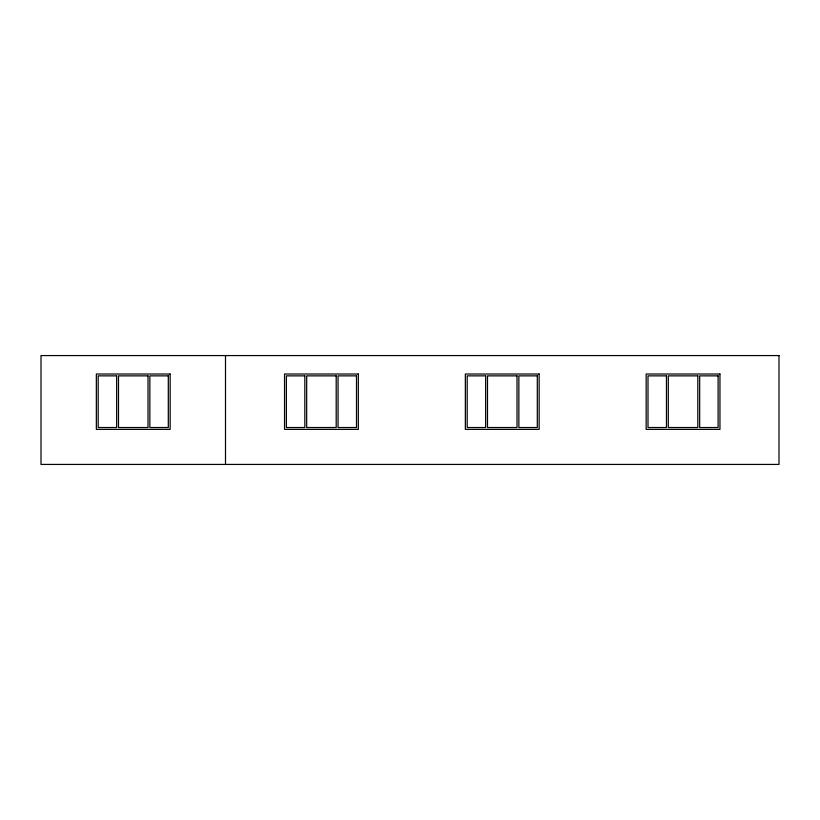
<?xml version="1.0" encoding="UTF-8"?>
<svg xmlns="http://www.w3.org/2000/svg" width="820" height="820" viewBox="0 0 820 820"><rect width="100%" height="100%" fill="white"/><g stroke="black" fill="none" stroke-linecap="round" stroke-linejoin="round"><path stroke-width="1.23" d="M225.5 355.572L225.5 464.428M779 355.572L41 355.572L41 464.428L779 464.428L779 355.572M170.15 374.022L96.35 374.022L96.35 429.372L170.15 429.372L170.15 374.022M358.34 374.022L284.54 374.022L284.54 429.372L358.34 429.372L358.34 374.022M539.15 374.022L465.35 374.022L465.35 429.372L539.15 429.372L539.15 374.022M719.96 374.022L646.16 374.022L646.16 429.372L719.96 429.372L719.96 374.022M116.645 375.867L98.195 375.867L98.195 427.527L116.645 427.527L116.645 375.867M148.01 375.867L118.49 375.867L118.49 427.527L148.01 427.527L148.01 375.867M168.305 375.867L149.855 375.867L149.855 427.527L168.305 427.527L168.305 375.867M304.835 375.867L286.385 375.867L286.385 427.527L304.835 427.527L304.835 375.867M336.2 375.867L306.68 375.867L306.68 427.527L336.2 427.527L336.2 375.867M356.495 375.867L338.045 375.867L338.045 427.527L356.495 427.527L356.495 375.867M485.645 375.867L467.195 375.867L467.195 427.527L485.645 427.527L485.645 375.867M517.01 375.867L487.49 375.867L487.49 427.527L517.01 427.527L517.01 375.867M537.305 375.867L518.855 375.867L518.855 427.527L537.305 427.527L537.305 375.867M666.455 375.867L648.005 375.867L648.005 427.527L666.455 427.527L666.455 375.867M697.82 375.867L668.3 375.867L668.3 427.527L697.82 427.527L697.82 375.867M718.115 375.867L699.665 375.867L699.665 427.527L718.115 427.527L718.115 375.867"/></g></svg>
